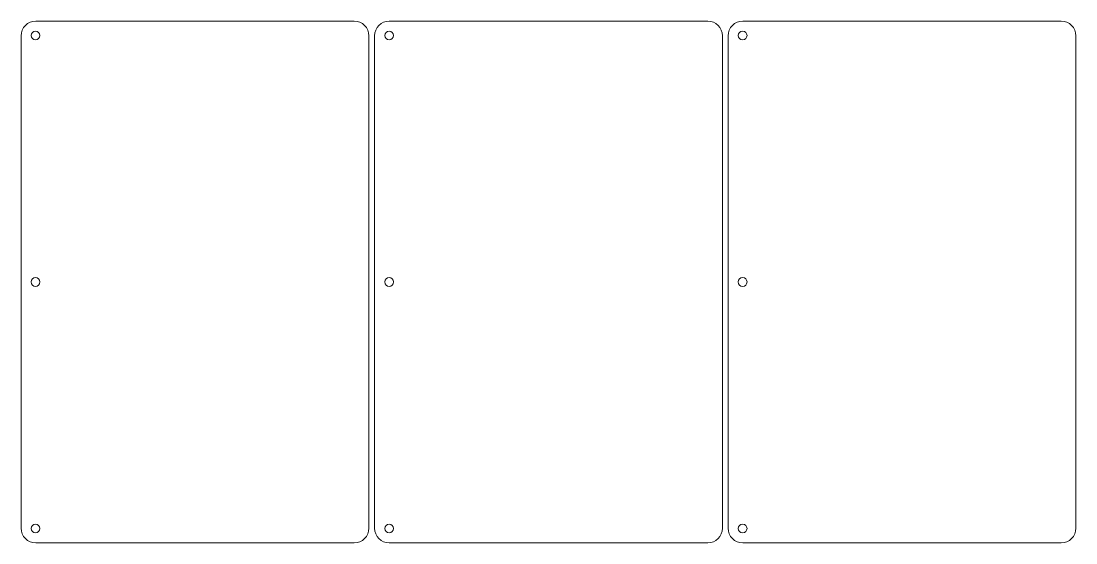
# Model space of a CAD drawing. Header units: inches. Extents: x -4 to 14.2, y -12 to -3.
import ezdxf

# ---------------------------------------------------------------- set-up
doc = ezdxf.new("R2010")
doc.units = ezdxf.units.IN
doc.header["$MEASUREMENT"] = 0
doc.layers.add('Layer 1', color=7, linetype='Continuous')

# ---------------------------------------------------------------- blocks, each defined once
blk = doc.blocks.new('block 2')
at = {"layer": 'Layer 1', "color": 179, "lineweight": 9, "true_color": 0x231f20}
for points, knots in [([(1.748, -12), (1.748, -12), (-3.748, -12), (-3.748, -12), (-3.887, -12), (-4, -11.887), (-4, -11.748), (-4, -11.748), (-4, -3.252), (-4, -3.252), (-4, -3.113), (-3.887, -3), (-3.748, -3), (-3.748, -3), (1.748, -3), (1.748, -3), (1.887, -3), (2, -3.113), (2, -3.252), (2, -3.252), (2, -11.748), (2, -11.748), (2, -11.887), (1.887, -12), (1.748, -12)], [0, 0, 0, 0, 1, 1, 1, 2, 2, 2, 3, 3, 3, 4, 4, 4, 5, 5, 5, 6, 6, 6, 7, 7, 7, 8, 8, 8, 8]), ([(-3.675, -3.25), (-3.675, -3.291), (-3.709, -3.325), (-3.75, -3.325), (-3.791, -3.325), (-3.825, -3.291), (-3.825, -3.25), (-3.825, -3.209), (-3.791, -3.175), (-3.75, -3.175), (-3.709, -3.175), (-3.675, -3.209), (-3.675, -3.25)], [0, 0, 0, 0, 1, 1, 1, 2, 2, 2, 3, 3, 3, 4, 4, 4, 4]), ([(-3.675, -7.5), (-3.675, -7.541), (-3.709, -7.575), (-3.75, -7.575), (-3.791, -7.575), (-3.825, -7.541), (-3.825, -7.5), (-3.825, -7.459), (-3.791, -7.425), (-3.75, -7.425), (-3.709, -7.425), (-3.675, -7.459), (-3.675, -7.5)], [0, 0, 0, 0, 1, 1, 1, 2, 2, 2, 3, 3, 3, 4, 4, 4, 4]), ([(-3.675, -11.75), (-3.675, -11.791), (-3.709, -11.825), (-3.75, -11.825), (-3.791, -11.825), (-3.825, -11.791), (-3.825, -11.75), (-3.825, -11.709), (-3.791, -11.675), (-3.75, -11.675), (-3.709, -11.675), (-3.675, -11.709), (-3.675, -11.75)], [0, 0, 0, 0, 1, 1, 1, 2, 2, 2, 3, 3, 3, 4, 4, 4, 4])]:
    blk.add_open_spline(points, degree=3, knots=knots, dxfattribs=at)
blk = doc.blocks.new('block 3')
at = {"layer": 'Layer 1', "color": 179, "lineweight": 9, "true_color": 0x231f20}
for points, knots in [([(7.848, -12), (7.848, -12), (2.352, -12), (2.352, -12), (2.213, -12), (2.1, -11.887), (2.1, -11.748), (2.1, -11.748), (2.1, -3.252), (2.1, -3.252), (2.1, -3.113), (2.213, -3), (2.352, -3), (2.352, -3), (7.848, -3), (7.848, -3), (7.987, -3), (8.1, -3.113), (8.1, -3.252), (8.1, -3.252), (8.1, -11.748), (8.1, -11.748), (8.1, -11.887), (7.987, -12), (7.848, -12)], [0, 0, 0, 0, 1, 1, 1, 2, 2, 2, 3, 3, 3, 4, 4, 4, 5, 5, 5, 6, 6, 6, 7, 7, 7, 8, 8, 8, 8]), ([(2.425, -3.25), (2.425, -3.291), (2.391, -3.325), (2.35, -3.325), (2.309, -3.325), (2.275, -3.291), (2.275, -3.25), (2.275, -3.209), (2.309, -3.175), (2.35, -3.175), (2.391, -3.175), (2.425, -3.209), (2.425, -3.25)], [0, 0, 0, 0, 1, 1, 1, 2, 2, 2, 3, 3, 3, 4, 4, 4, 4]), ([(2.425, -7.5), (2.425, -7.541), (2.391, -7.575), (2.35, -7.575), (2.309, -7.575), (2.275, -7.541), (2.275, -7.5), (2.275, -7.459), (2.309, -7.425), (2.35, -7.425), (2.391, -7.425), (2.425, -7.459), (2.425, -7.5)], [0, 0, 0, 0, 1, 1, 1, 2, 2, 2, 3, 3, 3, 4, 4, 4, 4]), ([(2.425, -11.75), (2.425, -11.791), (2.391, -11.825), (2.35, -11.825), (2.309, -11.825), (2.275, -11.791), (2.275, -11.75), (2.275, -11.709), (2.309, -11.675), (2.35, -11.675), (2.391, -11.675), (2.425, -11.709), (2.425, -11.75)], [0, 0, 0, 0, 1, 1, 1, 2, 2, 2, 3, 3, 3, 4, 4, 4, 4])]:
    blk.add_open_spline(points, degree=3, knots=knots, dxfattribs=at)
blk = doc.blocks.new('block 4')
at = {"layer": 'Layer 1', "color": 179, "lineweight": 9, "true_color": 0x231f20}
for points, knots in [([(13.948, -12), (13.948, -12), (8.452, -12), (8.452, -12), (8.313, -12), (8.2, -11.887), (8.2, -11.748), (8.2, -11.748), (8.2, -3.252), (8.2, -3.252), (8.2, -3.113), (8.313, -3), (8.452, -3), (8.452, -3), (13.948, -3), (13.948, -3), (14.087, -3), (14.2, -3.113), (14.2, -3.252), (14.2, -3.252), (14.2, -11.748), (14.2, -11.748), (14.2, -11.887), (14.087, -12), (13.948, -12)], [0, 0, 0, 0, 1, 1, 1, 2, 2, 2, 3, 3, 3, 4, 4, 4, 5, 5, 5, 6, 6, 6, 7, 7, 7, 8, 8, 8, 8]), ([(8.525, -3.25), (8.525, -3.291), (8.491, -3.325), (8.45, -3.325), (8.409, -3.325), (8.375, -3.291), (8.375, -3.25), (8.375, -3.209), (8.409, -3.175), (8.45, -3.175), (8.491, -3.175), (8.525, -3.209), (8.525, -3.25)], [0, 0, 0, 0, 1, 1, 1, 2, 2, 2, 3, 3, 3, 4, 4, 4, 4]), ([(8.525, -7.5), (8.525, -7.541), (8.491, -7.575), (8.45, -7.575), (8.409, -7.575), (8.375, -7.541), (8.375, -7.5), (8.375, -7.459), (8.409, -7.425), (8.45, -7.425), (8.491, -7.425), (8.525, -7.459), (8.525, -7.5)], [0, 0, 0, 0, 1, 1, 1, 2, 2, 2, 3, 3, 3, 4, 4, 4, 4]), ([(8.525, -11.75), (8.525, -11.791), (8.491, -11.825), (8.45, -11.825), (8.409, -11.825), (8.375, -11.791), (8.375, -11.75), (8.375, -11.709), (8.409, -11.675), (8.45, -11.675), (8.491, -11.675), (8.525, -11.709), (8.525, -11.75)], [0, 0, 0, 0, 1, 1, 1, 2, 2, 2, 3, 3, 3, 4, 4, 4, 4])]:
    blk.add_open_spline(points, degree=3, knots=knots, dxfattribs=at)

msp = doc.modelspace()

# ---------------------------------------------------------------- block references
at = {"layer": 'Layer 1'}
for name in ['block 2', 'block 3', 'block 4']:
    msp.add_blockref(name, (0, 0), dxfattribs=at)

doc.saveas('drawing.dxf')
